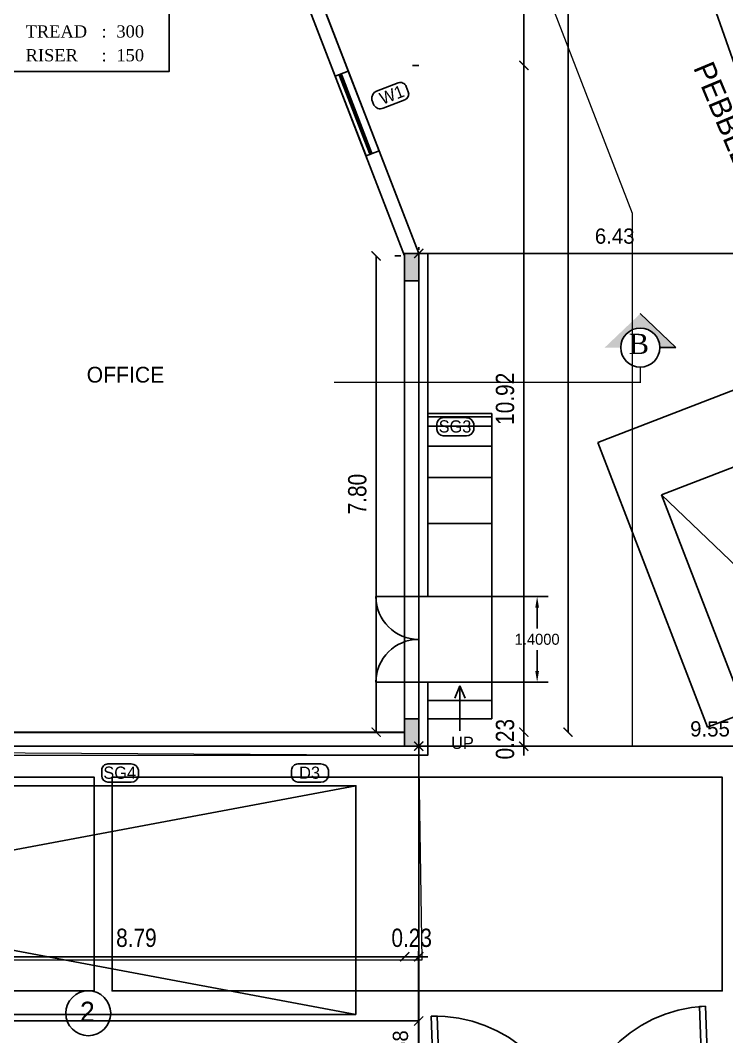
# Model space of a CAD drawing. Header units: metres. Extents: x 1422408 to 2267436, y 3843 to 80428.
# Drawn here: x 2267058.42 to 2267070, y 4034.22 to 4050.88 of the extents above; entities that cross this region are included whole.
import ezdxf
from ezdxf.enums import TextEntityAlignment as Align

# ---------------------------------------------------------------- set-up
doc = ezdxf.new("R2010")
doc.units = ezdxf.units.M
doc.header["$LTSCALE"] = 3.5
doc.header["$MEASUREMENT"] = 0
for name, pattern in [('CEEB-BLOCK F SLIT FLOOR AND CENTER LINE DRAWING$0$HIDDEN', [0.375, 0.25, -0.125]), ('DASHDOTX2', [2, 1, -0.5, 0, -0.5]), ('DOT2', [0.125, 0, -0.125])]:
    doc.linetypes.add(name, pattern=pattern)
doc.layers.get('0').update_dxf_attribs({"linetype": 'CONTINUOUS'})
doc.layers.get('DEFPOINTS').update_dxf_attribs({"linetype": 'CONTINUOUS'})
for name, color, linetype, plot in [('BLK_1_COVERED_AREA', 140, 'CONTINUOUS', False), ('BLK_1_FLR_0_BLT_UP_AREA', 1, 'CONTINUOUS', False), ('DA_PARKING', 1, 'CONTINUOUS', False), ('TWO_WHEELER_PARKING', 2, 'CONTINUOUS', False)]:
    doc.layers.add(name, color=color, linetype=linetype, plot=plot)
doc.layers.add('BLK_1_FIRE_TENDER_MOVEMENT', color=161, linetype='CONTINUOUS', lineweight=0)
doc.layers.add('VISITOR_PARKING', color=201, linetype='CONTINUOUS', lineweight=0)
for name, color, linetype in [('BLK_1_FLR_0_AC_ROOM_1', 117, 'CONTINUOUS'), ('BLK_1_FLR_0_CARPET_AREA', 10, 'CONTINUOUS'), ('BLK_1_FLR_0_EXIT_WIDTH_DOOR', 2, 'CONTINUOUS'), ('BLK_1_LVL_0_BLDG_FOOT_PRINT', 1, 'CONTINUOUS'), ('BLK_1_LVL_0_FRONT_SETBACK', 2, 'CONTINUOUS'), ('BLK_1_LVL_0_SIDE_SETBACK2', 102, 'CONTINUOUS'), ('BOX', 8, 'CONTINUOUS'), ('centre', 8, 'DASHDOTX2'), ('COLUMN', 2, 'CONTINUOUS'), ('DIM', 41, 'CONTINUOUS'), ('DRIVEWAY', 22, 'DOT2'), ('ID', 3, 'CONTINUOUS'), ('LOADING_UNLOADING', 175, 'CONTINUOUS'), ('rm no', 57, 'CONTINUOUS'), ('STEPS', 233, 'CONTINUOUS'), ('TEXT', 4, 'CONTINUOUS'), ('TEXT1', 7, 'CONTINUOUS'), ('TURBOVENT', 16, 'CONTINUOUS'), ('WALL', 125, 'CONTINUOUS'), ('WALL 1', 125, 'CONTINUOUS'), ('WIN', 8, 'CONTINUOUS')]:
    doc.layers.add(name, color=color, linetype=linetype)
doc.styles.add('GD', font='romantic.ttf')
doc.styles.add('ID', font='GOTHIC.TTF', dxfattribs={"width": 0.85})
doc.styles.add('J2', font='swissel.ttf', dxfattribs={"height": 4.75})
doc.styles.add('RM', font='dutcheb.ttf', dxfattribs={"width": 0.7, "height": 450})
doc.styles.add('UATEXT', font='GOTHIC.TTF')
doc.styles.add('USA TEXT', font='GOTHIC.TTF')
doc.dimstyles.new('1-100-ID', dxfattribs={"dimtxt": 0.3, "dimasz": 0.15, "dimexe": 0.1, "dimexo": 0.06, "dimgap": 0.15, "dimtad": 1, "dimzin": 3, "dimdsep": 46, "dimtxsty": 'ID', "dimblk": 'ARCHTICK', "dimcen": 0, "dimclrd": 252, "dimclre": 252, "dimclrt": 3, "dimadec": 0, "dimazin": 0, "dimtfac": 1, "dimtix": 1, "dimtmove": 2, "dimatfit": 3, "dimldrblk": 'OPEN90', "dimfxl": 1, "dimtolj": 1, "dimtzin": 0, "dimarcsym": 0})
doc.dimstyles.new('1-200-GD', dxfattribs={"dimtxt": 0.25, "dimasz": 0.15, "dimexe": 0.1, "dimexo": 0.06, "dimgap": 0.15, "dimtad": 1, "dimzin": 3, "dimdsep": 46, "dimtxsty": 'USA TEXT', "dimblk": 'ARCHTICK', "dimcen": 0, "dimclrd": 252, "dimclrt": 12, "dimadec": 0, "dimazin": 0, "dimtfac": 1, "dimtix": 1, "dimtmove": 2, "dimatfit": 3, "dimldrblk": 'OPEN90', "dimfxl": 1, "dimtolj": 1, "dimtzin": 0, "dimarcsym": 0})
doc.dimstyles.get("Standard").update_dxf_attribs({"dimtxt": 0.18, "dimasz": 0.18, "dimexe": 0.18, "dimexo": 0.0625, "dimgap": 0.09, "dimtad": 0, "dimtih": 1, "dimtoh": 1, "dimdec": 4, "dimzin": 0, "dimdsep": 46, "dimtxsty": 'STANDARD', "dimcen": 0.09, "dimadec": 0, "dimazin": 0, "dimtfac": 1, "dimtdec": 4, "dimtofl": 0, "dimtmove": 0, "dimatfit": 3, "dimfxl": 1, "dimtolj": 1, "dimtzin": 0, "dimarcsym": 0})

# ---------------------------------------------------------------- blocks, each defined once
blk = doc.blocks.new('window')
at = {"layer": 'DIM', "color": 9}
for p, q in [((1380, 160), (20, 160)), ((1380, 123), (20, 123)), ((1370, 153), (33, 153)), ((1370, 131), (48, 131))]:
    blk.add_line(p, q, dxfattribs=at)
at = {"layer": 'DIM'}
for p, q in [((48, 153), (56, 146)), ((1352, 146), (48, 146)), ((1352, 139), (48, 139)), ((48, 131), (56, 139)), ((1352, 153), (1344, 146)), ((1352, 131), (1344, 139))]:
    blk.add_line(p, q, dxfattribs=at)
at = {"layer": 'DIM', "color": 9}
for points in [[(0, 123), (20, 123), (20, 160), (0, 160)], [(1400, 123), (1380, 123), (1380, 160), (1400, 160)]]:
    blk.add_lwpolyline(points, close=True, dxfattribs=at)
at = {"layer": 'DIM'}
for points in [[(20, 153), (20, 144, -1), (20, 140), (20, 132), (23, 132), (23, 130), (30, 130), (30, 131), (33, 131), (48, 131), (48, 153), (30, 153), (30, 155), (23, 155), (23, 153)], [(1380, 153), (1380, 144, 1), (1380, 140), (1380, 132), (1377, 132), (1377, 130), (1370, 130), (1370, 131), (1367, 131), (1352, 131), (1352, 153), (1370, 153), (1370, 155), (1377, 155), (1377, 153)]]:
    blk.add_lwpolyline(points, format="xyb", close=True, dxfattribs=at)
at = {"layer": 'WIN'}
for points in [[(0, 230), (1400, 230)], [(0, 0), (1400, 0)]]:
    blk.add_lwpolyline(points, dxfattribs=at)
blk = doc.blocks.new('_ArchTick')
at = {"color": 0, "linetype": 'ByBlock', "const_width": 0.15}
blk.add_lwpolyline([(-0.5, -0.5), (0.5, 0.5)], dxfattribs=at)
blk = doc.blocks.new('*D140')
at = {"layer": 'DEFPOINTS', "color": 0, "ltscale": 400}
for p in [(2267061.47, 4054.678), (2267064.792, 4050.137), (2267066.675, 4050.137)]:
    blk.add_point(p, dxfattribs=at)
at = {"layer": 'ID', "color": 252, "linetype": 'DOT2', "lineweight": -2, "ltscale": 400}
for p, q in [((2267061.53, 4054.678), (2267066.775, 4054.678)), ((2267064.852, 4050.137), (2267066.775, 4050.137))]:
    blk.add_line(p, q, dxfattribs=at)
at = {"layer": 'ID', "color": 252, "lineweight": -2, "ltscale": 400}
blk.add_line((2267066.675, 4054.678), (2267066.675, 4050.137), dxfattribs=at)
at = {"layer": 'ID', "color": 252, "lineweight": -2, "ltscale": 400, "xscale": 0.15, "yscale": 0.15, "zscale": 0.15}
for p, rotation in [((2267066.675, 4054.678), 90), ((2267066.675, 4050.137), 270)]:
    blk.add_blockref('_ArchTick', p, dxfattribs=dict(at, rotation=rotation))
at = {"layer": 'ID', "color": 3, "ltscale": 400, "insert": (2267066.368, 4052.407), "char_height": 0.3, "attachment_point": 5, "rotation": 90, "style": 'ID'}
blk.add_mtext('\\A1;4.54', dxfattribs=at)
blk = doc.blocks.new('_Open90')
at = {"color": 0, "linetype": 'ByBlock', "lineweight": -2}
for p, q in [((0, 0), (-1, 0)), ((-0.5, 0.5), (0, 0)), ((0, 0), (-0.5, -0.5))]:
    blk.add_line(p, q, dxfattribs=at)
blk = doc.blocks.new('*D141')
at = {"layer": 'DEFPOINTS', "color": 0, "ltscale": 400}
for p in [(2267064.792, 4050.137), (2267058.522, 4039.213), (2267066.675, 4039.213)]:
    blk.add_point(p, dxfattribs=at)
at = {"layer": 'ID', "color": 252, "linetype": 'DOT2', "lineweight": -2, "ltscale": 400}
for p, q in [((2267064.852, 4050.137), (2267066.775, 4050.137)), ((2267058.582, 4039.213), (2267066.775, 4039.213))]:
    blk.add_line(p, q, dxfattribs=at)
at = {"layer": 'ID', "color": 252, "lineweight": -2, "ltscale": 400}
blk.add_line((2267066.675, 4050.137), (2267066.675, 4039.213), dxfattribs=at)
at = {"layer": 'ID', "color": 252, "lineweight": -2, "ltscale": 400, "xscale": 0.15, "yscale": 0.15, "zscale": 0.15}
for p, rotation in [((2267066.675, 4050.137), 90), ((2267066.675, 4039.213), 270)]:
    blk.add_blockref('_ArchTick', p, dxfattribs=dict(at, rotation=rotation))
at = {"layer": 'ID', "color": 3, "ltscale": 400, "insert": (2267066.368, 4044.675), "char_height": 0.3, "attachment_point": 5, "rotation": 90, "style": 'ID'}
blk.add_mtext('\\A1;10.92', dxfattribs=at)
blk = doc.blocks.new('*D142')
at = {"layer": 'DEFPOINTS', "color": 0, "ltscale": 400}
for p in [(2267058.522, 4039.213), (2267058.522, 4038.983), (2267066.675, 4038.983)]:
    blk.add_point(p, dxfattribs=at)
at = {"layer": 'ID', "color": 252, "lineweight": -2, "ltscale": 400}
for p, q in [((2267066.675, 4039.213), (2267066.675, 4039.363)), ((2267066.675, 4039.213), (2267066.675, 4038.983)), ((2267066.675, 4038.983), (2267066.675, 4038.833))]:
    blk.add_line(p, q, dxfattribs=at)
at = {"layer": 'ID', "color": 252, "linetype": 'DOT2', "lineweight": -2, "ltscale": 400}
for p, q in [((2267058.582, 4039.213), (2267066.775, 4039.213)), ((2267058.582, 4038.983), (2267066.775, 4038.983))]:
    blk.add_line(p, q, dxfattribs=at)
at = {"layer": 'ID', "color": 252, "lineweight": -2, "ltscale": 400, "xscale": 0.15, "yscale": 0.15, "zscale": 0.15}
for p, rotation in [((2267066.675, 4039.213), 270), ((2267066.675, 4038.983), 90)]:
    blk.add_blockref('_ArchTick', p, dxfattribs=dict(at, rotation=rotation))
at = {"layer": 'ID', "color": 3, "ltscale": 400, "insert": (2267066.368, 4039.098), "char_height": 0.3, "attachment_point": 5, "rotation": 90, "style": 'ID'}
blk.add_mtext('\\A1;0.23', dxfattribs=at)
blk = doc.blocks.new('*D143')
at = {"layer": 'DEFPOINTS', "color": 0, "ltscale": 400}
for p in [(2267055.73, 4070.383), (2267067.399, 4070.383), (2267061.406, 4039.213)]:
    blk.add_point(p, dxfattribs=at)
at = {"layer": 'ID', "color": 252, "linetype": 'DOT2', "lineweight": -2, "ltscale": 400}
for p, q in [((2267055.79, 4070.383), (2267067.499, 4070.383)), ((2267061.466, 4039.213), (2267067.499, 4039.213))]:
    blk.add_line(p, q, dxfattribs=at)
at = {"layer": 'ID', "color": 252, "lineweight": -2, "ltscale": 400}
blk.add_line((2267067.399, 4039.213), (2267067.399, 4070.383), dxfattribs=at)
at = {"layer": 'ID', "color": 252, "lineweight": -2, "ltscale": 400, "xscale": 0.15, "yscale": 0.15, "zscale": 0.15}
for p, rotation in [((2267067.399, 4070.383), 90), ((2267067.399, 4039.213), 270)]:
    blk.add_blockref('_ArchTick', p, dxfattribs=dict(at, rotation=rotation))
at = {"layer": 'ID', "color": 3, "ltscale": 400, "insert": (2267067.091, 4054.798), "char_height": 0.3, "attachment_point": 5, "rotation": 90, "style": 'ID'}
blk.add_mtext('\\A1;31.17', dxfattribs=at)
blk = doc.blocks.new('*D144')
at = {"layer": 'DEFPOINTS', "color": 0, "ltscale": 400}
for p in [(2267064.722, 4039.434), (2267064.952, 4039.434), (2267064.722, 4035.534)]:
    blk.add_point(p, dxfattribs=at)
at = {"layer": 'ID', "color": 252, "linetype": 'DOT2', "lineweight": -2, "ltscale": 400}
for p, q in [((2267064.722, 4039.374), (2267064.722, 4035.434)), ((2267064.952, 4039.374), (2267064.952, 4035.434))]:
    blk.add_line(p, q, dxfattribs=at)
at = {"layer": 'ID', "color": 252, "lineweight": -2, "ltscale": 400}
for p, q in [((2267064.722, 4035.534), (2267064.572, 4035.534)), ((2267064.952, 4035.534), (2267064.722, 4035.534)), ((2267064.952, 4035.534), (2267065.102, 4035.534))]:
    blk.add_line(p, q, dxfattribs=at)
at = {"layer": 'ID', "color": 252, "lineweight": -2, "ltscale": 400, "xscale": 0.15, "yscale": 0.15, "zscale": 0.15}
blk.add_blockref('_ArchTick', (2267064.722, 4035.534), dxfattribs=at)
at = {"layer": 'ID', "color": 252, "lineweight": -2, "ltscale": 400, "xscale": 0.15, "yscale": 0.15, "zscale": 0.15, "rotation": 180}
blk.add_blockref('_ArchTick', (2267064.952, 4035.534), dxfattribs=at)
at = {"layer": 'ID', "color": 3, "ltscale": 400, "insert": (2267064.837, 4035.842), "char_height": 0.3, "attachment_point": 5, "style": 'ID'}
blk.add_mtext('\\A1;0.23', dxfattribs=at)
blk = doc.blocks.new('*D145')
at = {"layer": 'DEFPOINTS', "color": 0, "ltscale": 400}
for p in [(2267055.931, 4039.771), (2267064.722, 4039.434), (2267055.931, 4035.534)]:
    blk.add_point(p, dxfattribs=at)
at = {"layer": 'ID', "color": 252, "linetype": 'DOT2', "lineweight": -2, "ltscale": 400}
for p, q in [((2267055.931, 4039.711), (2267055.931, 4035.434)), ((2267064.722, 4039.374), (2267064.722, 4035.434))]:
    blk.add_line(p, q, dxfattribs=at)
at = {"layer": 'ID', "color": 252, "lineweight": -2, "ltscale": 400}
blk.add_line((2267064.722, 4035.534), (2267055.931, 4035.534), dxfattribs=at)
at = {"layer": 'ID', "color": 252, "lineweight": -2, "ltscale": 400, "xscale": 0.15, "yscale": 0.15, "zscale": 0.15, "rotation": 180}
blk.add_blockref('_ArchTick', (2267055.931, 4035.534), dxfattribs=at)
at = {"layer": 'ID', "color": 252, "lineweight": -2, "ltscale": 400, "xscale": 0.15, "yscale": 0.15, "zscale": 0.15}
blk.add_blockref('_ArchTick', (2267064.722, 4035.534), dxfattribs=at)
at = {"layer": 'ID', "color": 3, "ltscale": 400, "insert": (2267060.326, 4035.842), "char_height": 0.3, "attachment_point": 5, "style": 'ID'}
blk.add_mtext('\\A1;8.79', dxfattribs=at)
blk = doc.blocks.new('*D149')
at = {"layer": 'DEFPOINTS', "color": 0, "ltscale": 400}
for p in [(2267064.952, 4041.136), (2267038.931, 4039.814), (2267038.931, 4034.481)]:
    blk.add_point(p, dxfattribs=at)
at = {"layer": 'ID', "color": 252, "linetype": 'DOT2', "lineweight": -2, "ltscale": 400}
for p, q in [((2267064.952, 4041.076), (2267064.952, 4034.381)), ((2267038.931, 4039.754), (2267038.931, 4034.381))]:
    blk.add_line(p, q, dxfattribs=at)
at = {"layer": 'ID', "color": 252, "lineweight": -2, "ltscale": 400}
blk.add_line((2267064.952, 4034.481), (2267038.931, 4034.481), dxfattribs=at)
at = {"layer": 'ID', "color": 252, "lineweight": -2, "ltscale": 400, "xscale": 0.15, "yscale": 0.15, "zscale": 0.15, "rotation": 180}
blk.add_blockref('_ArchTick', (2267038.931, 4034.481), dxfattribs=at)
at = {"layer": 'ID', "color": 252, "lineweight": -2, "ltscale": 400, "xscale": 0.15, "yscale": 0.15, "zscale": 0.15}
blk.add_blockref('_ArchTick', (2267064.952, 4034.481), dxfattribs=at)
at = {"layer": 'ID', "color": 3, "ltscale": 400, "insert": (2267051.941, 4034.789), "char_height": 0.3, "attachment_point": 5, "style": 'ID'}
blk.add_mtext('\\A1;26.02', dxfattribs=at)
blk = doc.blocks.new('*D130')
at = {"layer": 'DEFPOINTS', "color": 0, "ltscale": 400}
for p in [(2267074.5, 4038.984), (2267064.952, 4038.575), (2267074.5, 4038.575)]:
    blk.add_point(p, dxfattribs=at)
at = {"layer": 'ID', "color": 0, "linetype": 'DOT2', "lineweight": -2, "ltscale": 400}
for p, q in [((2267064.952, 4038.635), (2267064.952, 4039.084)), ((2267074.5, 4038.635), (2267074.5, 4039.084))]:
    blk.add_line(p, q, dxfattribs=at)
at = {"layer": 'ID', "color": 252, "lineweight": -2, "ltscale": 400}
blk.add_line((2267064.952, 4038.984), (2267074.5, 4038.984), dxfattribs=at)
at = {"layer": 'ID', "color": 252, "lineweight": -2, "ltscale": 400, "xscale": 0.15, "yscale": 0.15, "zscale": 0.15, "rotation": 180}
blk.add_blockref('_ArchTick', (2267064.952, 4038.984), dxfattribs=at)
at = {"layer": 'ID', "color": 252, "lineweight": -2, "ltscale": 400, "xscale": 0.15, "yscale": 0.15, "zscale": 0.15}
blk.add_blockref('_ArchTick', (2267074.5, 4038.984), dxfattribs=at)
at = {"layer": 'ID', "color": 12, "ltscale": 400, "insert": (2267069.726, 4039.265), "char_height": 0.25, "attachment_point": 5, "style": 'USA TEXT'}
blk.add_mtext('\\A1;9.55', dxfattribs=at)
blk = doc.blocks.new('*D90')
at = {"layer": 'DEFPOINTS', "color": 0, "ltscale": 400}
for p in [(2267064.952, 4047.058), (2267071.377, 4047.058), (2267071.377, 4047.058)]:
    blk.add_point(p, dxfattribs=at)
at = {"layer": 'ID', "color": 0, "linetype": 'DOT2', "lineweight": -2, "ltscale": 400}
for p, q in [((2267064.952, 4047.118), (2267064.952, 4047.158)), ((2267071.377, 4047.118), (2267071.377, 4047.158))]:
    blk.add_line(p, q, dxfattribs=at)
at = {"layer": 'ID', "color": 252, "lineweight": -2, "ltscale": 400}
blk.add_line((2267064.952, 4047.058), (2267071.377, 4047.058), dxfattribs=at)
at = {"layer": 'ID', "color": 252, "lineweight": -2, "ltscale": 400, "xscale": 0.15, "yscale": 0.15, "zscale": 0.15, "rotation": 180}
blk.add_blockref('_ArchTick', (2267064.952, 4047.058), dxfattribs=at)
at = {"layer": 'ID', "color": 252, "lineweight": -2, "ltscale": 400, "xscale": 0.15, "yscale": 0.15, "zscale": 0.15}
blk.add_blockref('_ArchTick', (2267071.377, 4047.058), dxfattribs=at)
at = {"layer": 'ID', "color": 12, "ltscale": 400, "insert": (2267068.164, 4047.339), "char_height": 0.25, "attachment_point": 5, "style": 'USA TEXT'}
blk.add_mtext('\\A1;6.43', dxfattribs=at)
blk = doc.blocks.new('*D97')
at = {"layer": 'DEFPOINTS', "color": 0, "ltscale": 400}
for p in [(2267064.722, 4047.015), (2267064.254, 4039.214), (2267064.722, 4039.214)]:
    blk.add_point(p, dxfattribs=at)
at = {"layer": 'ID', "color": 252, "linetype": 'DOT2', "lineweight": -2, "ltscale": 400}
for p, q in [((2267064.662, 4047.015), (2267064.154, 4047.015)), ((2267064.662, 4039.214), (2267064.154, 4039.214))]:
    blk.add_line(p, q, dxfattribs=at)
at = {"layer": 'ID', "color": 252, "lineweight": -2, "ltscale": 400}
blk.add_line((2267064.254, 4047.015), (2267064.254, 4039.214), dxfattribs=at)
at = {"layer": 'ID', "color": 252, "lineweight": -2, "ltscale": 400, "xscale": 0.15, "yscale": 0.15, "zscale": 0.15}
for p, rotation in [((2267064.254, 4047.015), 90), ((2267064.254, 4039.214), 270)]:
    blk.add_blockref('_ArchTick', p, dxfattribs=dict(at, rotation=rotation))
at = {"layer": 'ID', "color": 3, "ltscale": 400, "insert": (2267063.947, 4043.114), "char_height": 0.3, "attachment_point": 5, "rotation": 90, "style": 'ID'}
blk.add_mtext('\\A1;7.80', dxfattribs=at)
blk = doc.blocks.new('*D124')
at = {"layer": 'DEFPOINTS', "color": 0, "ltscale": 400}
for p in [(2267064.954, 4038.983), (2267064.954, 4038.983), (2267064.954, 4032.303)]:
    blk.add_point(p, dxfattribs=at)
at = {"layer": 'ID', "color": 252, "lineweight": -2, "ltscale": 400}
blk.add_line((2267064.954, 4032.303), (2267064.954, 4038.983), dxfattribs=at)
at = {"layer": 'ID', "color": 0, "linetype": 'DOT2', "lineweight": -2, "ltscale": 400}
for p, q in [((2267065.014, 4038.983), (2267065.054, 4038.983)), ((2267065.014, 4032.303), (2267065.054, 4032.303))]:
    blk.add_line(p, q, dxfattribs=at)
at = {"layer": 'ID', "color": 252, "lineweight": -2, "ltscale": 400, "xscale": 0.15, "yscale": 0.15, "zscale": 0.15}
for p, rotation in [((2267064.954, 4038.983), 90), ((2267064.954, 4032.303), 270)]:
    blk.add_blockref('_ArchTick', p, dxfattribs=dict(at, rotation=rotation))
at = {"layer": 'ID', "color": 12, "ltscale": 400, "insert": (2267064.654, 4034.003), "char_height": 0.25, "attachment_point": 5, "rotation": 90, "style": 'USA TEXT'}
blk.add_mtext('\\A1;6.68', dxfattribs=at)
blk = doc.blocks.new('*D328')
at = {"layer": 'BLK_1_FLR_0_EXIT_WIDTH_DOOR', "color": 0, "lineweight": -2}
for p, q in [((2267065.164, 4041.434), (2267067.073, 4041.434)), ((2267066.893, 4041.254), (2267066.893, 4040.914)), ((2267066.893, 4040.214), (2267066.893, 4040.554)), ((2267065.164, 4040.034), (2267067.073, 4040.034))]:
    blk.add_line(p, q, dxfattribs=at)
at = {"layer": 'BLK_1_FLR_0_EXIT_WIDTH_DOOR', "color": 0}
for points in [[(2267066.863, 4041.254), (2267066.923, 4041.254), (2267066.893, 4041.434)], [(2267066.863, 4040.214), (2267066.923, 4040.214), (2267066.893, 4040.034)]]:
    blk.add_solid(points, dxfattribs=at)
at = {"layer": 'DEFPOINTS', "color": 0}
for p in [(2267065.102, 4041.434), (2267066.893, 4041.434), (2267065.102, 4040.034)]:
    blk.add_point(p, dxfattribs=at)
at = {"layer": 'BLK_1_FLR_0_EXIT_WIDTH_DOOR', "color": 0, "insert": (2267066.893, 4040.734), "char_height": 0.18, "attachment_point": 5}
blk.add_mtext('\\A1;1.4000', dxfattribs=at)

msp = doc.modelspace()

# ---------------------------------------------------------------- hatches: boundary and pattern name
at = {"layer": 'COLUMN', "ltscale": 400}
h = msp.add_hatch(color=254, dxfattribs=at)
h.dxf.hatch_style = 1
h.paths.add_polyline_path([(2267064.95166, 4046.60823), (2267064.72166, 4046.60823), (2267064.72166, 4047.05823), (2267064.95166, 4047.05823)])
h = msp.add_hatch(color=254, dxfattribs=at)
h.dxf.hatch_style = 1
h.paths.add_polyline_path([(2267064.95166, 4038.98355), (2267064.72166, 4038.98355), (2267064.72166, 4039.43355), (2267064.95166, 4039.43355)])
at = {"layer": 'DIM'}
msp.add_hatch(color=2, dxfattribs=at).paths.add_polyline_path([(2267068.26248, 4045.51388, -0.41421356), (2267068.5833, 4045.8347, -0.41421356), (2267068.90412, 4045.51388), (2267069.16702, 4045.51388), (2267068.5833, 4046.06989), (2267067.99958, 4045.51388)])

# ---------------------------------------------------------------- linework, layer by layer
at = {"layer": 'BLK_1_COVERED_AREA'}
msp.add_lwpolyline([(2267038.93293, 4038.98323), (2267064.95356, 4038.98323), (2267064.95356, 4047.05791), (2267061.1333, 4056.93823), (2267055.93293, 4056.93823), (2267055.9386, 4070.38323), (2267030.93293, 4070.38323), (2267030.93293, 4059.18652), (2267032.77373, 4054.45823), (2267038.93293, 4054.45823)], close=True, dxfattribs=at)
at = {"layer": 'BLK_1_FIRE_TENDER_MOVEMENT'}
for points in [[(2267064.95356, 4038.98324), (2267068.45356, 4038.98335), (2267068.45356, 4047.711), (2267059.68725, 4070.38323), (2267055.93861, 4070.38323), (2267055.93861, 4065.7989), (2267057.70729, 4065.7989), (2267064.95356, 4047.05791)], [(2267038.99093, 4035.48239), (2267065.01156, 4035.48239), (2267064.95356, 4038.98323), (2267038.93293, 4038.98323)]]:
    msp.add_lwpolyline(points, close=True, dxfattribs=at)
at = {"layer": 'BLK_1_FLR_0_AC_ROOM_1', "color": 4}
msp.add_lwpolyline([(2267055.93103, 4039.20823), (2267064.72166, 4039.21354), (2267064.72166, 4047.01505), (2267062.80489, 4051.97823), (2267055.93103, 4051.97823)], close=True, dxfattribs=at)
at = {"layer": 'BLK_1_FLR_0_BLT_UP_AREA', "color": 45}
msp.add_lwpolyline([(2267038.93293, 4038.98323), (2267064.95356, 4038.98323), (2267064.95356, 4047.05791), (2267061.1333, 4056.93823), (2267055.93293, 4056.93823), (2267055.9386, 4070.38323), (2267030.93293, 4070.38323), (2267030.93293, 4059.18652), (2267032.77373, 4054.45823), (2267038.93293, 4054.45823)], close=True, dxfattribs=at)
at = {"layer": 'BLK_1_FLR_0_CARPET_AREA', "color": 14}
msp.add_lwpolyline([(2267055.70103, 4054.90823), (2267055.70103, 4051.97823), (2267062.80489, 4051.97823), (2267064.72166, 4047.01505), (2267064.72166, 4039.20855), (2267055.93103, 4039.20823), (2267055.93103, 4050.77823), (2267055.70803, 4050.77823), (2267055.70803, 4039.63123), (2267055.05803, 4039.63123), (2267055.05803, 4039.21323), (2267050.41603, 4039.21323), (2267050.41603, 4039.78123), (2267050.11603, 4039.78123), (2267050.11603, 4039.21323), (2267044.74603, 4039.21323)], dxfattribs=at)
at = {"layer": 'BLK_1_LVL_0_BLDG_FOOT_PRINT'}
msp.add_lwpolyline([(2267057.70729, 4065.7989), (2267055.93103, 4065.7989), (2267055.9386, 4070.38323), (2267030.93293, 4070.38323), (2267030.93293, 4059.18652), (2267032.77373, 4054.45823), (2267038.93293, 4054.45823), (2267038.93293, 4051.25783), (2267036.53103, 4051.25783), (2267036.53103, 4048.05783), (2267035.93103, 4048.05783), (2267035.93103, 4043.85783), (2267036.33103, 4043.85783), (2267036.33103, 4042.25783), (2267038.93293, 4042.25783), (2267038.93293, 4038.98323), (2267064.95356, 4038.98323), (2267064.95356, 4047.05791)], close=True, dxfattribs=at)
at = {"layer": 'BLK_1_LVL_0_FRONT_SETBACK'}
msp.add_lwpolyline([(2267038.93293, 4032.50284), (2267055.3905, 4031.95584), (2267064.95134, 4032.2721), (2267064.95356, 4038.98323), (2267038.93293, 4038.98323)], close=True, dxfattribs=at)
at = {"layer": 'BLK_1_LVL_0_SIDE_SETBACK2'}
msp.add_lwpolyline([(2267064.95356, 4038.98323), (2267064.95356, 4047.05791), (2267057.70729, 4065.7989), (2267055.93103, 4065.7989), (2267055.93859, 4070.38323), (2267064.94017, 4070.38323), (2267075.95256, 4038.98353)], close=True, dxfattribs=at)
at = {"layer": 'BOX'}
msp.add_lwpolyline([(2267058.25574, 4050.03799), (2267060.86475, 4050.03799), (2267060.86475, 4051.24401), (2267058.25574, 4051.24401)], close=True, dxfattribs=at)
at = {"layer": 'centre', "color": 2, "ltscale": 0.125, "const_width": 0.02}
msp.add_lwpolyline([(2267068.5833, 4045.19307), (2267068.5833, 4044.94529), (2267063.56671, 4044.94529), (2267063.56671, 4044.94529)], dxfattribs=at)
at = {"layer": 'COLUMN', "ltscale": 400}
for points in [[(2267064.72166, 4047.05823), (2267064.95166, 4047.05823), (2267064.95166, 4046.60823), (2267064.72166, 4046.60823)], [(2267064.72166, 4039.43355), (2267064.95166, 4039.43355), (2267064.95166, 4038.98355), (2267064.72166, 4038.98355)]]:
    msp.add_lwpolyline(points, close=True, dxfattribs=at)
at = {"layer": 'DA_PARKING', "linetype": 'Continuous'}
msp.add_lwpolyline([(2267067.88533, 4043.96001), (2267071.24408, 4045.2557), (2267073.04365, 4040.59078), (2267069.68491, 4039.29508)], close=True, dxfattribs=at)
at = {"layer": 'DIM', "color": 2}
for p in [(2267068.5833, 4046.06989), (2267068.90412, 4045.51388)]:
    msp.add_line(p, (2267069.16549, 4045.51388), dxfattribs=at)
msp.add_circle((2267068.5833, 4045.51388), 0.32082, dxfattribs=at)
at = {"layer": 'DRIVEWAY', "ltscale": 400}
for p, q in [((2267066.15166, 4032.34609), (2267066.15166, 4048.679)), ((2267069.15166, 4032.45489), (2267069.15166, 4048.679))]:
    msp.add_line(p, q, dxfattribs=at)
at = {"layer": 'ID', "ltscale": 400}
for p, q in [((2267064.95161, 4041.43355), (2267064.25161, 4041.43355)), ((2267064.95161, 4040.03356), (2267064.95161, 4041.43356)), ((2267064.95166, 4040.03356), (2267064.25161, 4040.03356))]:
    msp.add_line(p, q, dxfattribs=at)
at = {"layer": 'ID', "color": 6, "ltscale": 400}
msp.add_line((2267064.95356, 4038.98323), (2267064.95356, 4029.92808), dxfattribs=at)
at = {"layer": 'ID', "ltscale": 400}
for centre, start, end in [((2267064.95161, 4041.43356), 180, 270), ((2267064.95161, 4040.03356), 90, 180)]:
    msp.add_arc(centre, 0.7, start, end, dxfattribs=at)
at = {"layer": 'LOADING_UNLOADING', "ltscale": 400}
for points in [[(2267049.63639, 4038.47313), (2267049.63639, 4034.97313), (2267059.63639, 4034.97313), (2267059.63639, 4038.47313)], [(2267059.92636, 4038.47313), (2267059.92636, 4034.97313), (2267069.92636, 4034.97313), (2267069.92636, 4038.47313)]]:
    msp.add_lwpolyline(points, close=True, dxfattribs=at)
at = {"layer": 'rm no', "color": 205}
for points in [[(2267064.76526, 4049.74887), (2267064.74853, 4049.79219, 1), (2267064.74853, 4049.79219, 0.41543097), (2267064.61656, 4049.85016), (2267064.26263, 4049.71347, 0.37810476), (2267064.18593, 4049.57491), (2267064.2196, 4049.48772, 0.37718621), (2267064.36974, 4049.43612), (2267064.36974, 4049.43612), (2267064.72368, 4049.57281, 0.41421356), (2267064.78221, 4049.705), (2267064.74853, 4049.79219)], [(2267065.25169, 4044.2185), (2267065.25186, 4044.26493, -1), (2267065.25186, 4044.26493, -0.41543097), (2267065.35447, 4044.36617), (2267065.73388, 4044.36474, -0.37810476), (2267065.85496, 4044.26266), (2267065.85461, 4044.16919, -0.37718621), (2267065.73276, 4044.06743), (2267065.73276, 4044.06743), (2267065.35335, 4044.06886, -0.41421356), (2267065.25151, 4044.17146), (2267065.25186, 4044.26493)], [(2267059.75678, 4038.54409), (2267059.75678, 4038.59053, -1), (2267059.75678, 4038.59053, -0.41543097), (2267059.859, 4038.69215), (2267060.23841, 4038.69215, -0.37810476), (2267060.35988, 4038.59053), (2267060.35988, 4038.49706, -0.37718621), (2267060.23841, 4038.39484), (2267060.23841, 4038.39484), (2267059.859, 4038.39484, -0.41421356), (2267059.75678, 4038.49706), (2267059.75678, 4038.59053)], [(2267062.8687, 4038.54409), (2267062.8687, 4038.59053, -1), (2267062.8687, 4038.59053, -0.41543097), (2267062.97092, 4038.69215), (2267063.35033, 4038.69215, -0.37810476), (2267063.4718, 4038.59053), (2267063.4718, 4038.49706, -0.37718621), (2267063.35033, 4038.39484), (2267063.35033, 4038.39484), (2267062.97092, 4038.39484, -0.41421356), (2267062.8687, 4038.49706), (2267062.8687, 4038.59053)]]:
    msp.add_lwpolyline(points, format="xyb", dxfattribs=at)
at = {"layer": 'STEPS', "ltscale": 400}
for p, q in [((2267065.10161, 4044.43355), (2267066.15166, 4044.43355)), ((2267065.10161, 4044.37892), (2267066.15166, 4044.37892)), ((2267066.15166, 4039.43355), (2267066.15166, 4044.43355)), ((2267065.10161, 4044.22412), (2267066.15166, 4044.22412)), ((2267065.10161, 4043.89632), (2267066.15166, 4043.89632)), ((2267065.10161, 4043.38639), (2267066.15166, 4043.38639)), ((2267065.10161, 4042.63062), (2267066.15166, 4042.63062)), ((2267065.10161, 4041.43355), (2267066.15166, 4041.43355)), ((2267066.15166, 4040.03355), (2267065.10166, 4040.03355)), ((2267066.15166, 4039.73355), (2267065.10166, 4039.73355)), ((2267065.10166, 4039.43355), (2267066.15166, 4039.43355)), ((2267066.15166, 4039.43355), (2267065.10166, 4039.43355))]:
    msp.add_line(p, q, dxfattribs=at)
at = {"layer": 'TEXT1'}
msp.add_circle((2267059.53751, 4034.60719), 0.36814, dxfattribs=at)
at = {"layer": 'TWO_WHEELER_PARKING', "linetype": 'Continuous'}
msp.add_lwpolyline([(2267070.16028, 4050.06024), (2267071.85885, 4050.65596), (2267071.5279, 4051.59961), (2267069.82933, 4051.00389)], close=True, dxfattribs=at)
at = {"layer": 'VISITOR_PARKING'}
msp.add_lwpolyline([(2267052.96813, 4038.90744), (2267064.95358, 4038.83355), (2267064.95374, 4032.30247), (2267055.39019, 4031.95583), (2267052.79287, 4032.05024)], close=True, dxfattribs=at)
at = {"layer": 'WALL', "ltscale": 400}
for p, q in [((2267062.60411, 4052.49812), (2267064.72166, 4047.01505)), ((2267062.81867, 4052.58098), (2267064.95166, 4047.05791)), ((2267063.58424, 4049.96023), (2267063.79879, 4050.04309)), ((2267064.08861, 4048.65424), (2267064.30316, 4048.7371)), ((2267064.72166, 4047.01505), (2267064.72166, 4041.43355)), ((2267064.95161, 4041.43355), (2267064.72161, 4041.43355)), ((2267064.95161, 4041.43355), (2267064.72161, 4041.43355)), ((2267064.95161, 4040.03355), (2267064.72161, 4040.03355)), ((2267065.62666, 4039.97404), (2267065.5416, 4039.77147)), ((2267065.62666, 4039.23511), (2267065.62666, 4039.97404)), ((2267065.62666, 4039.97404), (2267065.71172, 4039.77147))]:
    msp.add_line(p, q, dxfattribs=at)
at = {"layer": 'WALL', "color": 4, "ltscale": 400}
for p, q in [((2267064.95161, 4041.43355), (2267065.10161, 4041.43355)), ((2267064.95166, 4040.03355), (2267065.10166, 4040.03355))]:
    msp.add_line(p, q, dxfattribs=at)
at = {"layer": 'WALL', "ltscale": 400}
for points in [[(2267064.95166, 4047.05791), (2267064.95166, 4038.98355), (2267055.93103, 4038.98323)], [(2267064.72166, 4040.03356), (2267064.72166, 4039.21354), (2267055.93102, 4039.21323)]]:
    msp.add_lwpolyline(points, dxfattribs=at)
at = {"layer": 'WALL', "color": 4, "ltscale": 400}
for points in [[(2267064.95166, 4047.05791), (2267065.10166, 4047.05791), (2267065.10166, 4041.43355)], [(2267065.10166, 4040.03355), (2267065.10166, 4038.83355), (2267063.83563, 4038.83351)], [(2267063.83563, 4038.83351), (2267055.70103, 4038.83322), (2267055.70103, 4038.98323)]]:
    msp.add_lwpolyline(points, dxfattribs=at)
at = {"layer": 'WALL', "color": 251, "ltscale": 400}
for points in [[(2267068.93137, 4043.10128), (2267072.29012, 4044.39697), (2267074.08969, 4039.73205), (2267070.73095, 4038.43635)], [(2267063.9227, 4034.58611), (2267053.9227, 4034.58611), (2267053.9227, 4038.33611), (2267063.9227, 4038.33611)]]:
    msp.add_lwpolyline(points, close=True, dxfattribs=at)
for points in [[(2267072.29012, 4044.39697), (2267072.92346, 4039.28215), (2267068.93137, 4043.10128)], [(2267063.9227, 4034.58611), (2267053.9227, 4036.46111), (2267063.9227, 4038.33611)]]:
    msp.add_lwpolyline(points, dxfattribs=at)
at = {"layer": 'WALL 1', "color": 1}
for points in [[(2267069.6536, 4034.72457), (2267069.73656, 4032.47915), (2267069.63773, 4032.4755), (2267069.55478, 4034.72092)], [(2267065.15667, 4034.55844), (2267065.23962, 4032.31302), (2267065.33845, 4032.31667), (2267065.2555, 4034.56209)]]:
    msp.add_lwpolyline(points, close=True, dxfattribs=at)
at = {"layer": 'WALL 1', "color": 1, "linetype": 'CEEB-BLOCK F SLIT FLOOR AND CENTER LINE DRAWING$0$HIDDEN', "ltscale": 300}
for centre, start, end in [((2267069.7593, 4032.45507), 92.666417, 181.526184), ((2267065.21872, 4032.28733), 2.705228, 91.565002)]:
    msp.add_arc(centre, 2.27196, start, end, dxfattribs=at)

# ---------------------------------------------------------------- block references
at = {"layer": 'TURBOVENT', "xscale": 0.001, "yscale": 0.001, "zscale": 0.001, "rotation": 111.1164277961433}
msp.add_blockref('window', (2267064.30316, 4048.7371), dxfattribs=at)

# ---------------------------------------------------------------- texts
at = {"color": 3, "insert": (2267068.55983, 4045.57411), "char_height": 0.33, "attachment_point": 5, "style": 'GD'}
msp.add_mtext('{\\C6;B}', dxfattribs=at)
at = {"layer": 'rm no', "style": 'USA TEXT'}
for tag, rotation, p in [('W1', 21.116425, (2267064.54682, 4049.56263)), ('SG3', 359.784439, (2267065.54673, 4044.12235))]:
    msp.add_attdef(tag, text='L0-09W1', height=0.2, rotation=rotation, dxfattribs=at).set_placement(p, align=Align.CENTER)
for tag, p in [('UP', (2267065.66938, 4038.93757)), ('SG4', (2267060.05218, 4038.44905)), ('D3', (2267063.1641, 4038.44905))]:
    msp.add_attdef(tag, text='L0-09W1', height=0.2, dxfattribs=at).set_placement(p, align=Align.CENTER)
at = {"layer": 'TEXT', "style": 'RM'}
for s, p in [('TREAD', (2267058.51095, 4050.59406)), (':', (2267059.7545, 4050.59406)), ('300', (2267059.99833, 4050.59406)), ('RISER', (2267058.51095, 4050.20423)), (':', (2267059.7545, 4050.20423)), ('150', (2267059.99833, 4050.20423))]:
    msp.add_text(s, height=0.2, dxfattribs=at).set_placement(p)
at = {"layer": 'TEXT', "style": 'UATEXT'}
msp.add_text('PEBBLE BED', height=0.35, rotation=292.676752, dxfattribs=at).set_placement((2267069.44654, 4050.10064))
at = {"layer": 'TEXT1', "style": 'J2', "width": 0.96}
msp.add_text('2', height=0.32307, dxfattribs=at).set_placement((2267059.40238, 4034.47356))
msp.add_attdef('OFFICE', text='L0-09W1', height=0.258459, dxfattribs=at).set_placement((2267060.14668, 4044.94075), align=Align.CENTER)

# ---------------------------------------------------------------- dimensions: what is measured, and where the dimension line sits
at = {"layer": 'BLK_1_FLR_0_EXIT_WIDTH_DOOR'}
dim = msp.add_linear_dim(base=(2267066.89323, 4041.43355), p1=(2267065.10166, 4040.03355), p2=(2267065.10161, 4041.43355), angle=90, dimstyle='STANDARD', dxfattribs=at)
dim.commit()
dim.dimension.update_dxf_attribs({"geometry": '*D328', "text_midpoint": (2267066.89323, 4040.73355)})
at = {"layer": 'ID', "ltscale": 400}
for base, p1, p2, angle, picture, middle in [((2267067.39886, 4070.38323), (2267061.4056, 4039.21323), (2267055.72995, 4070.38323), 270, '*D143', (2267067.09132, 4054.79823)), ((2267066.67533, 4050.13675), (2267061.46989, 4054.67823), (2267064.79195, 4050.13675), 90, '*D140', (2267066.36778, 4052.40749)), ((2267066.67533, 4039.21323), (2267064.79195, 4050.13675), (2267058.52195, 4039.21323), 90, '*D141', (2267066.36778, 4044.67499)), ((2267066.67533, 4038.98323), (2267058.52195, 4039.21323), (2267058.52195, 4038.98323), 90, '*D142', (2267066.36778, 4039.09823))]:
    dim = msp.add_linear_dim(base=base, p1=p1, p2=p2, angle=angle, dimstyle='1-100-ID', dxfattribs=at)
    dim.commit()
    dim.dimension.update_dxf_attribs({"geometry": picture, "text_midpoint": middle})
for base, p1, p2, dimstyle, picture, middle in [((2267071.37712, 4047.05791), (2267064.95166, 4047.05791), (2267071.37712, 4047.05791), '1-200-GD', '*D90', (2267068.16439, 4047.3392)), ((2267038.93103, 4034.48138), (2267064.95166, 4041.13563), (2267038.93103, 4039.81447), '1-100-ID', '*D149', (2267051.94134, 4034.78892)), ((2267055.93103, 4035.53428), (2267064.72166, 4039.43355), (2267055.93103, 4039.77145), '1-100-ID', '*D145', (2267060.32634, 4035.84182)), ((2267074.49993, 4038.98355), (2267064.95166, 4038.57502), (2267074.49993, 4038.57502), '1-200-GD', '*D130', (2267069.7258, 4039.26484))]:
    dim = msp.add_linear_dim(base=base, p1=p1, p2=p2, dimstyle=dimstyle, dxfattribs=at)
    dim.commit()
    dim.dimension.update_dxf_attribs({"geometry": picture, "text_midpoint": middle})
for p1, p2, distance, picture, middle in [((2267064.72166, 4047.01505), (2267064.72166, 4039.21354), -0.46734, '*D97', (2267063.94678, 4043.11429)), ((2267064.95166, 4039.43355), (2267064.72166, 4039.43355), 3.89927, '*D144', (2267064.83666, 4035.84182))]:
    dim = msp.add_aligned_dim(p1=p1, p2=p2, distance=distance, dimstyle='1-100-ID', dxfattribs=at)
    dim.commit()
    dim.dimension.update_dxf_attribs({"geometry": picture, "text_midpoint": middle})
dim = msp.add_linear_dim(base=(2267064.95356, 4038.98323), p1=(2267064.95356, 4032.30264), p2=(2267064.95356, 4038.98323), angle=90, dimstyle='1-200-GD', dxfattribs=at)
dim.commit()
dim.dimension.update_dxf_attribs({"geometry": '*D124', "text_midpoint": (2267064.65356, 4034.003), "dimtype": 160})

doc.saveas('drawing.dxf')
